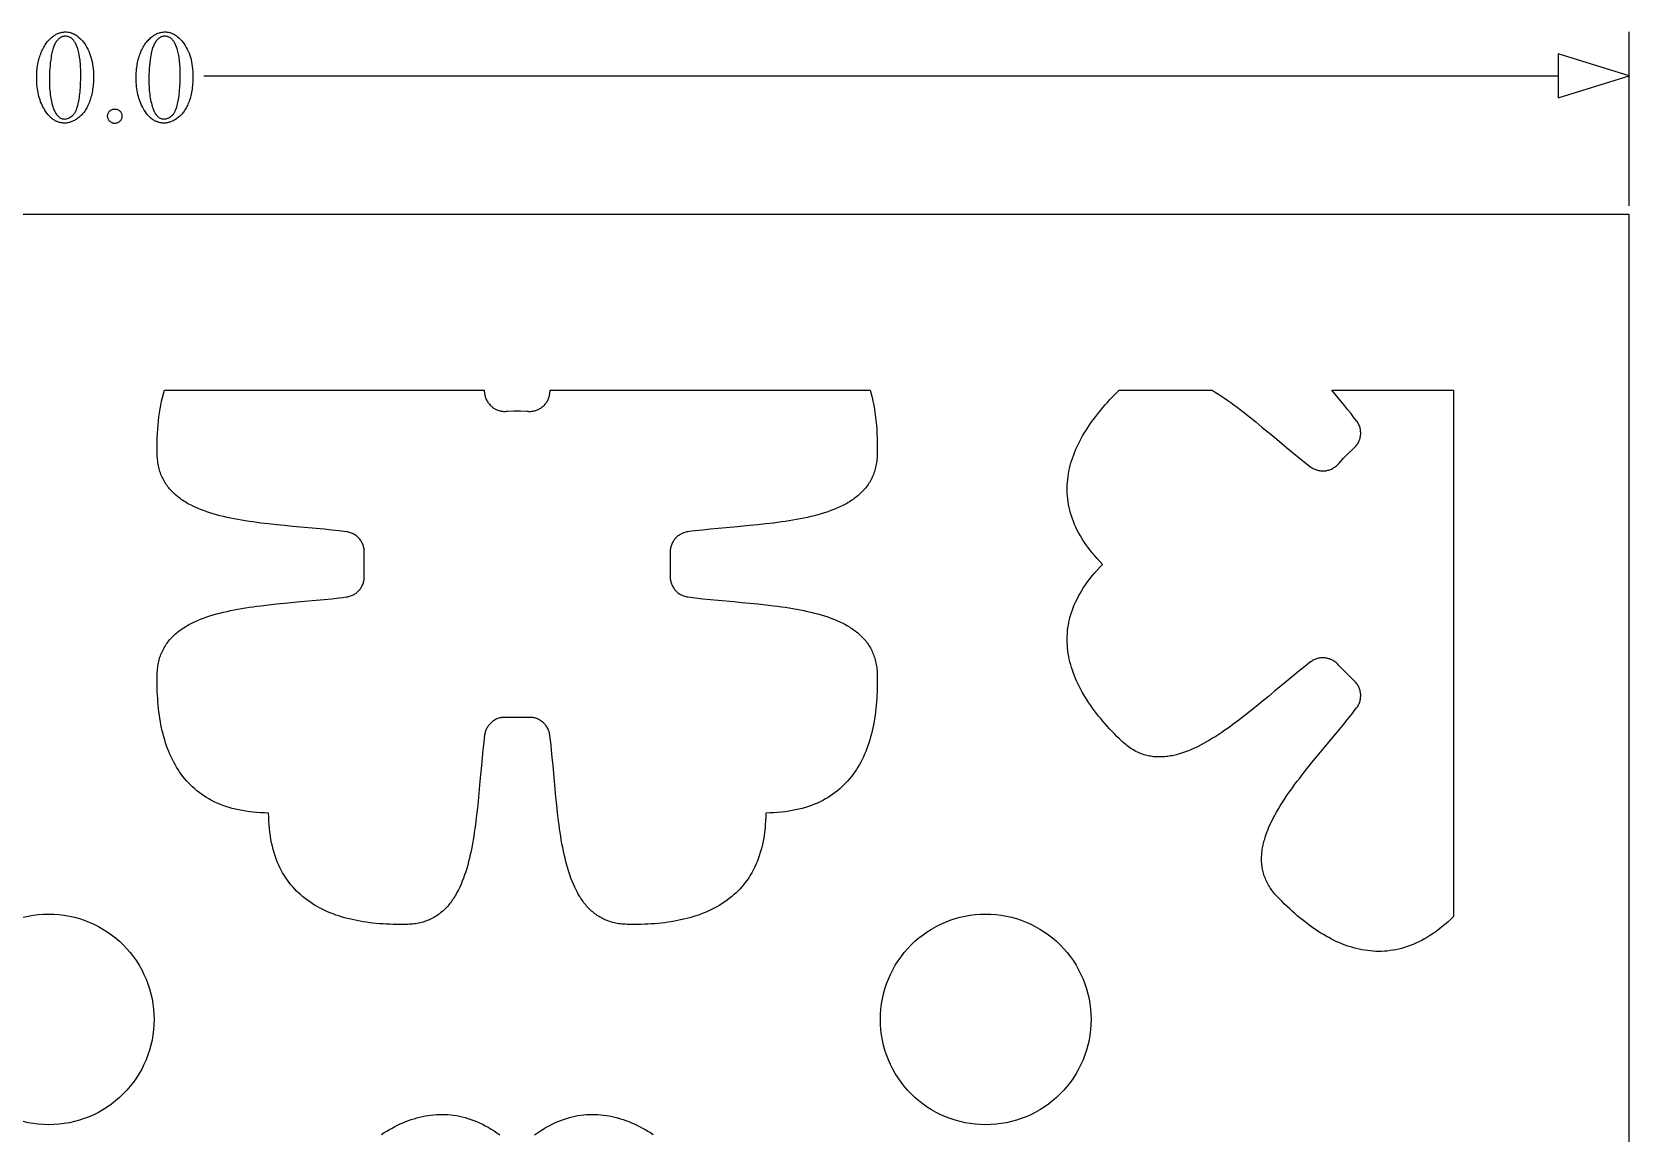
# Model space of a CAD drawing. Extents: x -1268 to 1319, y -900 to 956.
# Drawn here: x -183.9 to 270.9, y 638.5 to 952 of the extents above; entities that cross this region are included whole.
import ezdxf

# ---------------------------------------------------------------- set-up
doc = ezdxf.new("R2010")
doc.units = 0
doc.layers.add('DIMENSIONS', color=253, linetype='CONTINUOUS')
doc.layers.add('LAYER_1', color=7, linetype='CONTINUOUS')

msp = doc.modelspace()

# ---------------------------------------------------------------- linework, layer by layer
at = {"layer": 'DIMENSIONS'}
for points in [[(-182.51, 938.82), (-182.5, 939.35), (-182.49, 939.87), (-182.46, 940.38), (-182.43, 940.88), (-182.38, 941.38), (-182.33, 941.86), (-182.26, 942.33), (-182.19, 942.8), (-182.1, 943.26), (-182, 943.7), (-181.9, 944.14), (-181.78, 944.57), (-181.66, 944.99), (-181.52, 945.39), (-181.37, 945.79), (-181.22, 946.19), (-181.05, 946.57), (-180.88, 946.93), (-180.7, 947.29), (-180.52, 947.63), (-180.33, 947.96), (-180.13, 948.28), (-179.93, 948.59), (-179.72, 948.88), (-179.5, 949.16), (-179.27, 949.43), (-179.04, 949.69), (-178.81, 949.93), (-178.56, 950.16), (-178.31, 950.38), (-178.05, 950.59), (-177.79, 950.79), (-177.58, 950.93), (-177.37, 951.07), (-177.16, 951.19), (-176.95, 951.31), (-176.74, 951.42), (-176.53, 951.52), (-176.32, 951.6), (-176.1, 951.68), (-175.89, 951.75), (-175.67, 951.81), (-175.46, 951.87), (-175.24, 951.91), (-175.02, 951.94), (-174.8, 951.96), (-174.58, 951.98), (-174.36, 951.98), (-174, 951.97), (-173.65, 951.94), (-173.3, 951.88), (-172.96, 951.8), (-172.62, 951.7), (-172.29, 951.57), (-171.96, 951.42), (-171.63, 951.25), (-171.31, 951.06), (-171, 950.84), (-170.68, 950.6), (-170.38, 950.33), (-170.08, 950.05), (-169.78, 949.74), (-169.49, 949.41), (-169.2, 949.05), (-168.85, 948.59), (-168.53, 948.1), (-168.23, 947.6), (-167.95, 947.07), (-167.69, 946.53), (-167.46, 945.97), (-167.24, 945.38), (-167.05, 944.77), (-166.89, 944.15), (-166.74, 943.5), (-166.62, 942.84), (-166.52, 942.15), (-166.44, 941.45), (-166.38, 940.72), (-166.35, 939.97), (-166.34, 939.21), (-166.35, 938.67), (-166.36, 938.14), (-166.38, 937.62), (-166.42, 937.11), (-166.46, 936.62), (-166.52, 936.13), (-166.58, 935.65), (-166.65, 935.18), (-166.74, 934.73), (-166.83, 934.28), (-166.93, 933.84), (-167.05, 933.42), (-167.17, 933), (-167.3, 932.59), (-167.44, 932.2), (-167.59, 931.81), (-167.75, 931.44), (-167.92, 931.08), (-168.09, 930.73), (-168.26, 930.4), (-168.44, 930.08), (-168.63, 929.77), (-168.82, 929.47), (-169.02, 929.19), (-169.22, 928.92), (-169.43, 928.66), (-169.64, 928.42), (-169.86, 928.19), (-170.09, 927.97), (-170.32, 927.77), (-170.55, 927.58), (-170.79, 927.4), (-171.04, 927.23), (-171.28, 927.08), (-171.52, 926.93), (-171.76, 926.8), (-171.99, 926.67), (-172.23, 926.56), (-172.47, 926.46), (-172.7, 926.37), (-172.94, 926.29), (-173.17, 926.22), (-173.4, 926.16), (-173.63, 926.11), (-173.86, 926.07), (-174.09, 926.05), (-174.32, 926.03), (-174.54, 926.02), (-174.77, 926.03), (-174.99, 926.04), (-175.2, 926.06), (-175.42, 926.09), (-175.63, 926.13), (-175.84, 926.17), (-176.05, 926.23), (-176.26, 926.29), (-176.46, 926.36), (-176.66, 926.44), (-176.86, 926.52), (-177.06, 926.62), (-177.25, 926.72), (-177.44, 926.83), (-177.63, 926.95), (-177.82, 927.08), (-178.01, 927.22), (-178.19, 927.36), (-178.37, 927.51), (-178.55, 927.67), (-178.72, 927.84), (-178.9, 928.02), (-179.24, 928.4), (-179.57, 928.81), (-179.89, 929.26), (-180.2, 929.74), (-180.5, 930.25), (-180.74, 930.7), (-180.97, 931.16), (-181.18, 931.63), (-181.38, 932.12), (-181.56, 932.61), (-181.72, 933.12), (-181.87, 933.64), (-182.01, 934.17), (-182.12, 934.71), (-182.23, 935.26), (-182.31, 935.83), (-182.38, 936.4), (-182.44, 936.99), (-182.48, 937.59), (-182.5, 938.2)], [(-178.9, 938.36), (-178.89, 937.72), (-178.88, 937.1), (-178.85, 936.49), (-178.82, 935.9), (-178.77, 935.32), (-178.72, 934.75), (-178.65, 934.21), (-178.58, 933.67), (-178.49, 933.15), (-178.4, 932.65), (-178.29, 932.16), (-178.18, 931.68), (-178.06, 931.22), (-177.92, 930.78), (-177.78, 930.35), (-177.62, 929.93), (-177.49, 929.6), (-177.34, 929.29), (-177.19, 929), (-177.03, 928.73), (-176.87, 928.48), (-176.69, 928.26), (-176.51, 928.06), (-176.31, 927.87), (-176.11, 927.71), (-175.91, 927.57), (-175.69, 927.45), (-175.47, 927.36), (-175.23, 927.28), (-174.99, 927.23), (-174.75, 927.2), (-174.49, 927.19), (-174.24, 927.2), (-173.99, 927.24), (-173.73, 927.31), (-173.48, 927.41), (-173.22, 927.54), (-172.95, 927.69), (-172.69, 927.87), (-172.42, 928.08), (-172.29, 928.2), (-172.16, 928.32), (-172.04, 928.46), (-171.92, 928.6), (-171.81, 928.76), (-171.69, 928.92), (-171.59, 929.09), (-171.48, 929.28), (-171.38, 929.47), (-171.29, 929.67), (-171.11, 930.1), (-170.95, 930.57), (-170.8, 931.08), (-170.7, 931.48), (-170.6, 931.91), (-170.51, 932.36), (-170.43, 932.82), (-170.35, 933.31), (-170.28, 933.82), (-170.22, 934.35), (-170.17, 934.9), (-170.12, 935.47), (-170.07, 936.06), (-170.04, 936.67), (-170.01, 937.3), (-169.97, 938.62), (-169.95, 940.02), (-169.97, 941.07), (-170.01, 942.07), (-170.04, 942.55), (-170.08, 943.03), (-170.12, 943.49), (-170.17, 943.94), (-170.23, 944.38), (-170.3, 944.81), (-170.37, 945.23), (-170.45, 945.64), (-170.54, 946.03), (-170.63, 946.42), (-170.73, 946.79), (-170.84, 947.15), (-171.01, 947.66), (-171.19, 948.14), (-171.39, 948.57), (-171.6, 948.96), (-171.71, 949.15), (-171.82, 949.32), (-171.93, 949.48), (-172.05, 949.64), (-172.17, 949.78), (-172.3, 949.92), (-172.42, 950.04), (-172.55, 950.16), (-172.75, 950.3), (-172.95, 950.42), (-173.16, 950.53), (-173.39, 950.61), (-173.62, 950.68), (-173.86, 950.73), (-174.12, 950.76), (-174.38, 950.77), (-174.53, 950.76), (-174.69, 950.75), (-174.84, 950.73), (-174.99, 950.7), (-175.14, 950.66), (-175.28, 950.61), (-175.42, 950.55), (-175.56, 950.49), (-175.7, 950.41), (-175.84, 950.33), (-175.97, 950.24), (-176.1, 950.13), (-176.23, 950.02), (-176.36, 949.91), (-176.49, 949.78), (-176.61, 949.64), (-176.77, 949.44), (-176.93, 949.23), (-177.08, 949.01), (-177.22, 948.77), (-177.36, 948.51), (-177.49, 948.25), (-177.61, 947.97), (-177.72, 947.67), (-177.83, 947.37), (-177.94, 947.05), (-178.03, 946.71), (-178.12, 946.36), (-178.21, 946), (-178.28, 945.62), (-178.35, 945.23), (-178.42, 944.83), (-178.53, 944.01), (-178.63, 943.19), (-178.71, 942.38), (-178.78, 941.57), (-178.83, 940.76), (-178.87, 939.96), (-178.89, 939.16)], [(-154.19, 938.82), (-154.19, 939.35), (-154.17, 939.87), (-154.15, 940.38), (-154.11, 940.88), (-154.06, 941.38), (-154.01, 941.86), (-153.94, 942.33), (-153.87, 942.8), (-153.78, 943.26), (-153.69, 943.7), (-153.58, 944.14), (-153.46, 944.57), (-153.34, 944.99), (-153.2, 945.39), (-153.06, 945.79), (-152.9, 946.19), (-152.74, 946.57), (-152.56, 946.93), (-152.39, 947.29), (-152.2, 947.63), (-152.01, 947.96), (-151.81, 948.28), (-151.61, 948.59), (-151.4, 948.88), (-151.18, 949.16), (-150.96, 949.43), (-150.72, 949.69), (-150.49, 949.93), (-150.24, 950.16), (-149.99, 950.38), (-149.73, 950.59), (-149.47, 950.79), (-149.26, 950.93), (-149.05, 951.07), (-148.84, 951.19), (-148.63, 951.31), (-148.42, 951.42), (-148.21, 951.52), (-148, 951.6), (-147.78, 951.68), (-147.57, 951.75), (-147.35, 951.81), (-147.14, 951.87), (-146.92, 951.91), (-146.7, 951.94), (-146.48, 951.96), (-146.26, 951.98), (-146.04, 951.98), (-145.68, 951.97), (-145.33, 951.94), (-144.98, 951.88), (-144.64, 951.8), (-144.3, 951.7), (-143.97, 951.57), (-143.64, 951.42), (-143.31, 951.25), (-142.99, 951.06), (-142.68, 950.84), (-142.37, 950.6), (-142.06, 950.33), (-141.76, 950.05), (-141.46, 949.74), (-141.17, 949.41), (-140.88, 949.05), (-140.53, 948.59), (-140.21, 948.1), (-139.91, 947.6), (-139.63, 947.07), (-139.37, 946.53), (-139.14, 945.97), (-138.93, 945.38), (-138.74, 944.77), (-138.57, 944.15), (-138.42, 943.5), (-138.3, 942.84), (-138.2, 942.15), (-138.12, 941.45), (-138.07, 940.72), (-138.03, 939.97), (-138.02, 939.21), (-138.03, 938.67), (-138.04, 938.14), (-138.07, 937.62), (-138.1, 937.11), (-138.14, 936.62), (-138.2, 936.13), (-138.26, 935.65), (-138.33, 935.18), (-138.42, 934.73), (-138.51, 934.28), (-138.61, 933.84), (-138.73, 933.42), (-138.85, 933), (-138.98, 932.59), (-139.12, 932.2), (-139.28, 931.81), (-139.43, 931.44), (-139.6, 931.08), (-139.77, 930.73), (-139.95, 930.4), (-140.13, 930.08), (-140.31, 929.77), (-140.5, 929.47), (-140.7, 929.19), (-140.9, 928.92), (-141.11, 928.66), (-141.33, 928.42), (-141.54, 928.19), (-141.77, 927.97), (-142, 927.77), (-142.23, 927.58), (-142.47, 927.4), (-142.72, 927.23), (-142.96, 927.08), (-143.2, 926.93), (-143.44, 926.8), (-143.68, 926.67), (-143.91, 926.56), (-144.15, 926.46), (-144.38, 926.37), (-144.62, 926.29), (-144.85, 926.22), (-145.08, 926.16), (-145.31, 926.11), (-145.54, 926.07), (-145.77, 926.05), (-146, 926.03), (-146.23, 926.02), (-146.45, 926.03), (-146.67, 926.04), (-146.89, 926.06), (-147.1, 926.09), (-147.31, 926.13), (-147.52, 926.17), (-147.73, 926.23), (-147.94, 926.29), (-148.14, 926.36), (-148.34, 926.44), (-148.54, 926.52), (-148.74, 926.62), (-148.93, 926.72), (-149.13, 926.83), (-149.32, 926.95), (-149.5, 927.08), (-149.69, 927.22), (-149.87, 927.36), (-150.05, 927.51), (-150.23, 927.67), (-150.4, 927.84), (-150.58, 928.02), (-150.92, 928.4), (-151.25, 928.81), (-151.57, 929.26), (-151.88, 929.74), (-152.18, 930.25), (-152.42, 930.7), (-152.65, 931.16), (-152.86, 931.63), (-153.06, 932.12), (-153.24, 932.61), (-153.41, 933.12), (-153.55, 933.64), (-153.69, 934.17), (-153.81, 934.71), (-153.91, 935.26), (-153.99, 935.83), (-154.06, 936.4), (-154.12, 936.99), (-154.16, 937.59), (-154.18, 938.2)], [(-150.58, 938.36), (-150.57, 937.72), (-150.56, 937.1), (-150.53, 936.49), (-150.5, 935.9), (-150.45, 935.32), (-150.4, 934.75), (-150.33, 934.21), (-150.26, 933.67), (-150.17, 933.15), (-150.08, 932.65), (-149.98, 932.16), (-149.86, 931.68), (-149.74, 931.22), (-149.6, 930.78), (-149.46, 930.35), (-149.3, 929.93), (-149.17, 929.6), (-149.03, 929.29), (-148.87, 929), (-148.71, 928.73), (-148.55, 928.48), (-148.37, 928.26), (-148.19, 928.06), (-148, 927.87), (-147.8, 927.71), (-147.59, 927.57), (-147.37, 927.45), (-147.15, 927.36), (-146.92, 927.28), (-146.68, 927.23), (-146.43, 927.2), (-146.17, 927.19), (-145.92, 927.2), (-145.67, 927.24), (-145.41, 927.31), (-145.16, 927.41), (-144.9, 927.54), (-144.64, 927.69), (-144.37, 927.87), (-144.11, 928.08), (-143.97, 928.2), (-143.85, 928.32), (-143.72, 928.46), (-143.6, 928.6), (-143.49, 928.76), (-143.38, 928.92), (-143.27, 929.09), (-143.17, 929.28), (-143.07, 929.47), (-142.97, 929.67), (-142.79, 930.1), (-142.63, 930.57), (-142.48, 931.08), (-142.38, 931.48), (-142.28, 931.91), (-142.19, 932.36), (-142.11, 932.82), (-142.04, 933.31), (-141.97, 933.82), (-141.9, 934.35), (-141.85, 934.9), (-141.8, 935.47), (-141.75, 936.06), (-141.72, 936.67), (-141.69, 937.3), (-141.65, 938.62), (-141.64, 940.02), (-141.65, 941.07), (-141.69, 942.07), (-141.72, 942.55), (-141.76, 943.03), (-141.8, 943.49), (-141.86, 943.94), (-141.92, 944.38), (-141.98, 944.81), (-142.05, 945.23), (-142.13, 945.64), (-142.22, 946.03), (-142.31, 946.42), (-142.41, 946.79), (-142.52, 947.15), (-142.69, 947.66), (-142.88, 948.14), (-143.07, 948.57), (-143.28, 948.96), (-143.39, 949.15), (-143.5, 949.32), (-143.62, 949.48), (-143.73, 949.64), (-143.85, 949.78), (-143.98, 949.92), (-144.1, 950.04), (-144.23, 950.16), (-144.43, 950.3), (-144.63, 950.42), (-144.85, 950.53), (-145.07, 950.61), (-145.3, 950.68), (-145.54, 950.73), (-145.8, 950.76), (-146.06, 950.77), (-146.22, 950.76), (-146.37, 950.75), (-146.52, 950.73), (-146.67, 950.7), (-146.82, 950.66), (-146.96, 950.61), (-147.1, 950.55), (-147.24, 950.49), (-147.38, 950.41), (-147.52, 950.33), (-147.65, 950.24), (-147.78, 950.13), (-147.91, 950.02), (-148.04, 949.91), (-148.17, 949.78), (-148.29, 949.64), (-148.45, 949.44), (-148.61, 949.23), (-148.76, 949.01), (-148.9, 948.77), (-149.04, 948.51), (-149.17, 948.25), (-149.29, 947.97), (-149.41, 947.67), (-149.52, 947.37), (-149.62, 947.05), (-149.72, 946.71), (-149.8, 946.36), (-149.89, 946), (-149.96, 945.62), (-150.03, 945.23), (-150.1, 944.83), (-150.21, 944.01), (-150.31, 943.19), (-150.39, 942.38), (-150.46, 941.57), (-150.51, 940.76), (-150.55, 939.96), (-150.57, 939.16)], [(-160.27, 930.04), (-160.06, 930.03), (-159.86, 930.01), (-159.66, 929.96), (-159.48, 929.89), (-159.3, 929.81), (-159.13, 929.71), (-158.97, 929.59), (-158.82, 929.44), (-158.68, 929.29), (-158.56, 929.13), (-158.46, 928.96), (-158.38, 928.78), (-158.31, 928.6), (-158.26, 928.41), (-158.24, 928.21), (-158.23, 928), (-158.24, 927.79), (-158.27, 927.59), (-158.31, 927.4), (-158.38, 927.21), (-158.46, 927.03), (-158.57, 926.87), (-158.69, 926.7), (-158.83, 926.55), (-158.98, 926.41), (-159.14, 926.29), (-159.31, 926.19), (-159.49, 926.1), (-159.67, 926.04), (-159.87, 925.99), (-160.07, 925.96), (-160.27, 925.95), (-160.48, 925.96), (-160.68, 925.99), (-160.88, 926.04), (-161.06, 926.1), (-161.24, 926.19), (-161.41, 926.29), (-161.57, 926.41), (-161.72, 926.55), (-161.86, 926.7), (-161.98, 926.87), (-162.09, 927.03), (-162.17, 927.21), (-162.24, 927.4), (-162.28, 927.59), (-162.31, 927.79), (-162.32, 928), (-162.31, 928.21), (-162.28, 928.41), (-162.24, 928.61), (-162.17, 928.79), (-162.09, 928.97), (-161.98, 929.14), (-161.86, 929.3), (-161.72, 929.45), (-161.57, 929.59), (-161.41, 929.71), (-161.24, 929.81), (-161.06, 929.9), (-160.88, 929.96), (-160.68, 930.01), (-160.48, 930.03)]]:
    msp.add_lwpolyline(points, close=True, dxfattribs=at)
for points in [[(270.92, 902.5), (270.92, 951.98)], [(270.92, 939.48), (250.69, 945.73)], [(250.69, 945.73), (250.69, 933.23)], [(-134.9, 939.48), (250.69, 939.48)], [(250.69, 933.23), (270.92, 939.48)]]:
    msp.add_lwpolyline(points, dxfattribs=at)
at = {"layer": 'LAYER_1'}
for points in [[(-629.08, -900), (270.92, -900), (270.92, 900), (-629.08, 900)], [(56.82, 831.66), (56.81, 831.18), (56.78, 830.71), (56.74, 830.24), (56.69, 829.79), (56.62, 829.34), (56.55, 828.9), (56.47, 828.46), (56.38, 828.04), (56.27, 827.62), (56.16, 827.21), (56.03, 826.8), (55.9, 826.41), (55.76, 826.02), (55.6, 825.64), (55.44, 825.26), (55.27, 824.89), (55.08, 824.53), (54.89, 824.18), (54.69, 823.83), (54.48, 823.49), (54.26, 823.16), (54.03, 822.83), (53.8, 822.51), (53.55, 822.2), (53.3, 821.89), (53.03, 821.59), (52.76, 821.29), (52.49, 821), (52.2, 820.72), (51.9, 820.44), (51.6, 820.17), (51.29, 819.9), (50.97, 819.64), (50.65, 819.39), (50.31, 819.14), (49.97, 818.9), (49.63, 818.66), (49.27, 818.43), (48.91, 818.2), (48.54, 817.98), (48.17, 817.76), (47.79, 817.55), (47.01, 817.14), (46.2, 816.75), (45.37, 816.38), (44.51, 816.03), (43.64, 815.69), (42.74, 815.37), (41.82, 815.07), (40.88, 814.78), (39.93, 814.51), (38.95, 814.25), (37.96, 814), (36.96, 813.77), (35.94, 813.55), (34.9, 813.34), (33.85, 813.14), (32.79, 812.96), (31.72, 812.78), (30.64, 812.62), (29.55, 812.46), (28.45, 812.31), (27.34, 812.16), (25.1, 811.9), (22.85, 811.65), (20.58, 811.43), (16.04, 811.01), (11.54, 810.6), (9.32, 810.39), (7.13, 810.17), (4.99, 809.92), (3.93, 809.8), (2.88, 809.66), (2.6, 809.61), (2.32, 809.56), (2.05, 809.48), (1.78, 809.4), (1.52, 809.3), (1.26, 809.19), (1.02, 809.07), (0.78, 808.94), (0.54, 808.8), (0.32, 808.65), (0.1, 808.49), (-0.11, 808.31), (-0.31, 808.13), (-0.5, 807.94), (-0.68, 807.75), (-0.86, 807.54), (-1.02, 807.32), (-1.18, 807.1), (-1.32, 806.87), (-1.45, 806.64), (-1.57, 806.4), (-1.68, 806.15), (-1.78, 805.9), (-1.87, 805.64), (-1.94, 805.37), (-2.01, 805.11), (-2.06, 804.83), (-2.1, 804.56), (-2.12, 804.28), (-2.13, 804), (-2.13, 803.71), (-2.11, 803.42), (-2.11, 797.36), (-2.13, 797.08), (-2.13, 796.79), (-2.12, 796.51), (-2.1, 796.23), (-2.06, 795.95), (-2.01, 795.68), (-1.94, 795.41), (-1.87, 795.15), (-1.78, 794.89), (-1.68, 794.64), (-1.57, 794.39), (-1.45, 794.15), (-1.32, 793.91), (-1.18, 793.69), (-1.02, 793.46), (-0.86, 793.25), (-0.68, 793.04), (-0.5, 792.84), (-0.31, 792.65), (-0.11, 792.47), (0.1, 792.3), (0.32, 792.14), (0.54, 791.99), (0.78, 791.85), (1.02, 791.71), (1.26, 791.59), (1.52, 791.49), (1.78, 791.39), (2.05, 791.3), (2.32, 791.23), (2.6, 791.17), (2.88, 791.13), (4.99, 790.86), (7.13, 790.62), (9.32, 790.4), (11.54, 790.19), (16.04, 789.78), (18.31, 789.57), (20.58, 789.36), (22.85, 789.13), (25.1, 788.89), (27.34, 788.62), (28.45, 788.48), (29.55, 788.33), (30.64, 788.17), (31.72, 788.01), (32.79, 787.83), (33.85, 787.64), (34.9, 787.45), (35.94, 787.24), (36.96, 787.02), (37.96, 786.79), (38.95, 786.54), (39.93, 786.28), (40.88, 786.01), (41.82, 785.72), (42.74, 785.42), (43.64, 785.1), (44.51, 784.76), (45.37, 784.41), (46.2, 784.04), (47.01, 783.65), (47.79, 783.24), (48.17, 783.03), (48.54, 782.81), (48.91, 782.59), (49.27, 782.36), (49.63, 782.13), (49.97, 781.89), (50.31, 781.65), (50.65, 781.4), (50.97, 781.14), (51.29, 780.88), (51.6, 780.62), (51.9, 780.35), (52.2, 780.07), (52.49, 779.79), (52.76, 779.5), (53.03, 779.2), (53.3, 778.9), (53.55, 778.59), (53.8, 778.28), (54.03, 777.96), (54.26, 777.63), (54.48, 777.3), (54.69, 776.96), (54.89, 776.61), (55.08, 776.26), (55.27, 775.89), (55.44, 775.53), (55.6, 775.15), (55.76, 774.77), (55.9, 774.38), (56.03, 773.98), (56.16, 773.58), (56.27, 773.17), (56.38, 772.75), (56.47, 772.33), (56.55, 771.89), (56.62, 771.45), (56.69, 771), (56.74, 770.54), (56.78, 770.08), (56.81, 769.61), (56.82, 769.12), (56.84, 768.11), (56.85, 767.11), (56.85, 766.11), (56.83, 765.12), (56.8, 764.13), (56.76, 763.16), (56.7, 762.19), (56.63, 761.23), (56.55, 760.27), (56.45, 759.33), (56.34, 758.39), (56.22, 757.46), (56.08, 756.54), (55.93, 755.64), (55.76, 754.74), (55.58, 753.85), (55.38, 752.97), (55.16, 752.11), (54.94, 751.25), (54.69, 750.41), (54.43, 749.58), (54.15, 748.76), (53.86, 747.95), (53.55, 747.16), (53.22, 746.38), (52.88, 745.61), (52.52, 744.86), (52.14, 744.12), (51.74, 743.4), (51.33, 742.69), (50.9, 741.99), (50.45, 741.31), (49.98, 740.65), (49.49, 740), (48.98, 739.37), (48.46, 738.76), (47.91, 738.16), (47.35, 737.58), (46.76, 737.02), (46.16, 736.48), (45.53, 735.95), (44.89, 735.44), (44.22, 734.95), (43.54, 734.48), (42.83, 734.03), (42.1, 733.6), (41.35, 733.19), (40.58, 732.8), (39.78, 732.44), (38.97, 732.09), (38.13, 731.76), (37.27, 731.46), (36.39, 731.17), (35.48, 730.91), (34.55, 730.67), (33.6, 730.46), (32.62, 730.27), (31.62, 730.1), (30.6, 729.96), (29.55, 729.84), (28.48, 729.74), (27.38, 729.67), (26.26, 729.62), (25.11, 729.6), (25.09, 728.46), (25.04, 727.33), (24.97, 726.24), (24.88, 725.16), (24.76, 724.12), (24.61, 723.09), (24.44, 722.09), (24.25, 721.12), (24.04, 720.16), (23.8, 719.23), (23.54, 718.33), (23.26, 717.44), (22.95, 716.58), (22.63, 715.74), (22.28, 714.93), (21.91, 714.13), (21.52, 713.36), (21.11, 712.61), (20.68, 711.88), (20.23, 711.18), (19.76, 710.49), (19.27, 709.82), (18.76, 709.18), (18.24, 708.55), (17.69, 707.95), (17.13, 707.37), (16.55, 706.8), (15.95, 706.26), (15.34, 705.73), (14.71, 705.22), (14.06, 704.74), (13.4, 704.27), (12.72, 703.82), (12.03, 703.38), (11.32, 702.97), (10.59, 702.57), (9.85, 702.19), (9.1, 701.83), (8.33, 701.49), (7.55, 701.16), (6.76, 700.85), (5.95, 700.56), (5.14, 700.28), (4.3, 700.02), (3.46, 699.78), (2.61, 699.55), (1.74, 699.34), (0.86, 699.14), (-0.02, 698.96), (-0.92, 698.79), (-1.83, 698.63), (-2.75, 698.5), (-3.68, 698.37), (-4.61, 698.26), (-5.56, 698.17), (-6.51, 698.08), (-7.47, 698.01), (-8.44, 697.96), (-9.42, 697.92), (-10.41, 697.89), (-11.4, 697.87), (-12.4, 697.86), (-13.4, 697.87), (-14.41, 697.89), (-14.89, 697.91), (-15.37, 697.94), (-15.83, 697.98), (-16.29, 698.03), (-16.74, 698.09), (-17.18, 698.16), (-17.61, 698.24), (-18.04, 698.34), (-18.46, 698.44), (-18.87, 698.56), (-19.27, 698.68), (-19.67, 698.81), (-20.06, 698.96), (-20.44, 699.11), (-20.81, 699.28), (-21.18, 699.45), (-21.54, 699.63), (-21.9, 699.82), (-22.24, 700.02), (-22.58, 700.23), (-22.92, 700.45), (-23.24, 700.68), (-23.56, 700.92), (-23.88, 701.16), (-24.19, 701.42), (-24.49, 701.68), (-24.78, 701.95), (-25.07, 702.23), (-25.36, 702.51), (-25.63, 702.81), (-25.91, 703.11), (-26.17, 703.42), (-26.43, 703.74), (-26.69, 704.07), (-26.93, 704.4), (-27.18, 704.74), (-27.41, 705.09), (-27.65, 705.44), (-27.87, 705.8), (-28.1, 706.17), (-28.31, 706.54), (-28.53, 706.93), (-28.93, 707.71), (-29.32, 708.51), (-29.7, 709.35), (-30.05, 710.2), (-30.39, 711.08), (-30.71, 711.97), (-31.01, 712.89), (-31.3, 713.83), (-31.57, 714.79), (-31.83, 715.76), (-32.07, 716.75), (-32.31, 717.76), (-32.53, 718.78), (-32.73, 719.81), (-32.93, 720.86), (-33.12, 721.92), (-33.29, 722.99), (-33.46, 724.08), (-33.62, 725.17), (-33.77, 726.27), (-33.91, 727.38), (-34.18, 729.61), (-34.42, 731.87), (-34.65, 734.13), (-35.06, 738.67), (-35.47, 743.17), (-35.69, 745.39), (-35.91, 747.58), (-36.15, 749.73), (-36.28, 750.78), (-36.41, 751.83), (-36.46, 752.11), (-36.52, 752.39), (-36.59, 752.67), (-36.68, 752.93), (-36.77, 753.19), (-36.88, 753.45), (-37, 753.7), (-37.13, 753.94), (-37.27, 754.17), (-37.43, 754.4), (-37.59, 754.61), (-37.76, 754.82), (-37.94, 755.02), (-38.13, 755.22), (-38.33, 755.4), (-38.54, 755.57), (-38.75, 755.74), (-38.97, 755.89), (-39.2, 756.03), (-39.44, 756.16), (-39.68, 756.29), (-39.93, 756.4), (-40.18, 756.5), (-40.44, 756.58), (-40.7, 756.66), (-40.97, 756.72), (-41.24, 756.77), (-41.52, 756.81), (-41.8, 756.83), (-42.08, 756.84), (-42.36, 756.84), (-42.65, 756.82), (-48.71, 756.82), (-49, 756.84), (-49.28, 756.84), (-49.57, 756.83), (-49.84, 756.81), (-50.12, 756.77), (-50.39, 756.72), (-50.66, 756.66), (-50.92, 756.58), (-51.18, 756.5), (-51.44, 756.4), (-51.68, 756.29), (-51.93, 756.16), (-52.16, 756.03), (-52.39, 755.89), (-52.61, 755.74), (-52.83, 755.57), (-53.03, 755.4), (-53.23, 755.22), (-53.42, 755.02), (-53.6, 754.82), (-53.77, 754.61), (-53.94, 754.4), (-54.09, 754.17), (-54.23, 753.94), (-54.36, 753.7), (-54.48, 753.45), (-54.59, 753.19), (-54.69, 752.93), (-54.77, 752.67), (-54.84, 752.39), (-54.9, 752.11), (-54.95, 751.83), (-55.21, 749.73), (-55.45, 747.58), (-55.68, 745.39), (-55.89, 743.17), (-56.3, 738.67), (-56.5, 736.4), (-56.72, 734.13), (-56.94, 731.87), (-57.18, 729.61), (-57.45, 727.38), (-57.59, 726.27), (-57.74, 725.17), (-57.9, 724.08), (-58.07, 722.99), (-58.25, 721.92), (-58.43, 720.86), (-58.63, 719.81), (-58.84, 718.78), (-59.06, 717.76), (-59.29, 716.75), (-59.53, 715.76), (-59.79, 714.79), (-60.07, 713.83), (-60.35, 712.89), (-60.66, 711.97), (-60.98, 711.08), (-61.31, 710.2), (-61.67, 709.35), (-62.04, 708.51), (-62.43, 707.71), (-62.84, 706.93), (-63.05, 706.54), (-63.26, 706.17), (-63.49, 705.8), (-63.71, 705.44), (-63.95, 705.09), (-64.18, 704.74), (-64.43, 704.4), (-64.68, 704.07), (-64.93, 703.74), (-65.19, 703.42), (-65.46, 703.11), (-65.73, 702.81), (-66.01, 702.51), (-66.29, 702.23), (-66.58, 701.95), (-66.87, 701.68), (-67.18, 701.42), (-67.48, 701.16), (-67.8, 700.92), (-68.12, 700.68), (-68.44, 700.45), (-68.78, 700.23), (-69.12, 700.02), (-69.47, 699.82), (-69.82, 699.63), (-70.18, 699.45), (-70.55, 699.28), (-70.92, 699.11), (-71.3, 698.96), (-71.69, 698.81), (-72.09, 698.68), (-72.49, 698.56), (-72.9, 698.44), (-73.32, 698.34), (-73.75, 698.24), (-74.18, 698.16), (-74.62, 698.09), (-75.07, 698.03), (-75.53, 697.98), (-76, 697.94), (-76.47, 697.91), (-76.95, 697.89), (-77.96, 697.87), (-78.97, 697.86), (-79.96, 697.87), (-80.96, 697.89), (-81.94, 697.92), (-82.92, 697.96), (-83.89, 698.01), (-84.85, 698.08), (-85.8, 698.17), (-86.75, 698.26), (-87.69, 698.37), (-88.61, 698.5), (-89.53, 698.63), (-90.44, 698.79), (-91.34, 698.96), (-92.22, 699.14), (-93.1, 699.34), (-93.97, 699.55), (-94.82, 699.78), (-95.67, 700.02), (-96.5, 700.28), (-97.32, 700.56), (-98.12, 700.85), (-98.92, 701.16), (-99.7, 701.49), (-100.46, 701.83), (-101.21, 702.19), (-101.95, 702.57), (-102.68, 702.97), (-103.39, 703.38), (-104.08, 703.82), (-104.76, 704.27), (-105.42, 704.74), (-106.07, 705.22), (-106.7, 705.73), (-107.32, 706.26), (-107.91, 706.8), (-108.49, 707.37), (-109.05, 707.95), (-109.6, 708.55), (-110.13, 709.18), (-110.63, 709.82), (-111.12, 710.49), (-111.59, 711.18), (-112.04, 711.88), (-112.47, 712.61), (-112.88, 713.36), (-113.27, 714.13), (-113.64, 714.93), (-113.99, 715.74), (-114.31, 716.58), (-114.62, 717.44), (-114.9, 718.33), (-115.16, 719.23), (-115.4, 720.16), (-115.61, 721.12), (-115.81, 722.09), (-115.97, 723.09), (-116.12, 724.12), (-116.24, 725.16), (-116.33, 726.24), (-116.41, 727.33), (-116.45, 728.46), (-116.47, 729.6), (-117.62, 729.62), (-118.74, 729.67), (-119.84, 729.74), (-120.91, 729.84), (-121.96, 729.96), (-122.98, 730.1), (-123.98, 730.27), (-124.96, 730.46), (-125.91, 730.67), (-126.84, 730.91), (-127.75, 731.17), (-128.63, 731.46), (-129.49, 731.76), (-130.33, 732.09), (-131.15, 732.44), (-131.94, 732.8), (-132.71, 733.19), (-133.46, 733.6), (-134.19, 734.03), (-134.9, 734.48), (-135.59, 734.95), (-136.25, 735.44), (-136.9, 735.95), (-137.52, 736.48), (-138.13, 737.02), (-138.71, 737.58), (-139.27, 738.16), (-139.82, 738.76), (-140.35, 739.37), (-140.85, 740), (-141.34, 740.65), (-141.81, 741.31), (-142.26, 741.99), (-142.69, 742.69), (-143.11, 743.4), (-143.5, 744.12), (-143.88, 744.86), (-144.24, 745.61), (-144.59, 746.38), (-144.91, 747.16), (-145.22, 747.95), (-145.51, 748.76), (-145.79, 749.58), (-146.05, 750.41), (-146.3, 751.25), (-146.53, 752.11), (-146.74, 752.97), (-146.94, 753.85), (-147.12, 754.74), (-147.29, 755.64), (-147.44, 756.54), (-147.58, 757.46), (-147.7, 758.39), (-147.81, 759.33), (-147.91, 760.27), (-147.99, 761.23), (-148.06, 762.19), (-148.12, 763.16), (-148.16, 764.13), (-148.19, 765.12), (-148.21, 766.11), (-148.21, 767.11), (-148.2, 768.11), (-148.18, 769.12), (-148.17, 769.61), (-148.14, 770.08), (-148.1, 770.54), (-148.05, 771), (-147.99, 771.45), (-147.91, 771.89), (-147.83, 772.33), (-147.74, 772.75), (-147.63, 773.17), (-147.52, 773.58), (-147.4, 773.98), (-147.26, 774.38), (-147.12, 774.77), (-146.96, 775.15), (-146.8, 775.53), (-146.63, 775.89), (-146.44, 776.26), (-146.25, 776.61), (-146.05, 776.96), (-145.84, 777.3), (-145.62, 777.63), (-145.39, 777.96), (-145.16, 778.28), (-144.91, 778.59), (-144.66, 778.9), (-144.4, 779.2), (-144.13, 779.5), (-143.85, 779.79), (-143.56, 780.07), (-143.27, 780.35), (-142.96, 780.62), (-142.65, 780.88), (-142.33, 781.14), (-142.01, 781.4), (-141.68, 781.65), (-141.34, 781.89), (-140.99, 782.13), (-140.63, 782.36), (-140.27, 782.59), (-139.91, 782.81), (-139.53, 783.03), (-139.15, 783.24), (-138.37, 783.65), (-137.56, 784.04), (-136.73, 784.41), (-135.88, 784.76), (-135, 785.1), (-134.1, 785.42), (-133.18, 785.72), (-132.25, 786.01), (-131.29, 786.28), (-130.32, 786.54), (-129.33, 786.79), (-128.32, 787.02), (-127.3, 787.24), (-126.26, 787.45), (-125.21, 787.64), (-124.15, 787.83), (-123.08, 788.01), (-122, 788.17), (-120.91, 788.33), (-119.81, 788.48), (-118.7, 788.62), (-116.46, 788.89), (-114.21, 789.13), (-111.94, 789.36), (-107.4, 789.78), (-102.9, 790.19), (-100.68, 790.4), (-98.5, 790.62), (-96.35, 790.86), (-95.29, 790.99), (-94.25, 791.13), (-93.96, 791.17), (-93.68, 791.23), (-93.41, 791.3), (-93.14, 791.39), (-92.88, 791.49), (-92.63, 791.59), (-92.38, 791.71), (-92.14, 791.85), (-91.9, 791.99), (-91.68, 792.14), (-91.46, 792.3), (-91.25, 792.47), (-91.05, 792.65), (-90.86, 792.84), (-90.68, 793.04), (-90.5, 793.25), (-90.34, 793.46), (-90.19, 793.69), (-90.04, 793.91), (-89.91, 794.15), (-89.79, 794.39), (-89.68, 794.64), (-89.58, 794.89), (-89.49, 795.15), (-89.42, 795.41), (-89.35, 795.68), (-89.3, 795.95), (-89.27, 796.23), (-89.24, 796.51), (-89.23, 796.79), (-89.24, 797.08), (-89.25, 797.36), (-89.25, 803.42), (-89.24, 803.71), (-89.23, 804), (-89.24, 804.28), (-89.27, 804.56), (-89.3, 804.83), (-89.35, 805.11), (-89.42, 805.37), (-89.49, 805.64), (-89.58, 805.9), (-89.68, 806.15), (-89.79, 806.4), (-89.91, 806.64), (-90.04, 806.87), (-90.19, 807.1), (-90.34, 807.32), (-90.5, 807.54), (-90.68, 807.75), (-90.86, 807.94), (-91.05, 808.13), (-91.25, 808.31), (-91.46, 808.49), (-91.68, 808.65), (-91.9, 808.8), (-92.14, 808.94), (-92.38, 809.07), (-92.63, 809.19), (-92.88, 809.3), (-93.14, 809.4), (-93.41, 809.48), (-93.68, 809.56), (-93.96, 809.61), (-94.25, 809.66), (-96.35, 809.92), (-98.5, 810.17), (-100.68, 810.39), (-102.9, 810.6), (-107.4, 811.01), (-109.67, 811.22), (-111.94, 811.43), (-114.21, 811.65), (-116.46, 811.9), (-118.7, 812.16), (-119.81, 812.31), (-120.91, 812.46), (-122, 812.62), (-123.08, 812.78), (-124.15, 812.96), (-125.21, 813.14), (-126.26, 813.34), (-127.3, 813.55), (-128.32, 813.77), (-129.33, 814), (-130.32, 814.25), (-131.29, 814.51), (-132.25, 814.78), (-133.18, 815.07), (-134.1, 815.37), (-135, 815.69), (-135.88, 816.03), (-136.73, 816.38), (-137.56, 816.75), (-138.37, 817.14), (-139.15, 817.55), (-139.53, 817.76), (-139.91, 817.98), (-140.27, 818.2), (-140.63, 818.43), (-140.99, 818.66), (-141.34, 818.9), (-141.68, 819.14), (-142.01, 819.39), (-142.33, 819.64), (-142.65, 819.9), (-142.96, 820.17), (-143.27, 820.44), (-143.56, 820.72), (-143.85, 821), (-144.13, 821.29), (-144.4, 821.59), (-144.66, 821.89), (-144.91, 822.2), (-145.16, 822.51), (-145.39, 822.83), (-145.62, 823.16), (-145.84, 823.49), (-146.05, 823.83), (-146.25, 824.18), (-146.44, 824.53), (-146.63, 824.89), (-146.8, 825.26), (-146.96, 825.64), (-147.12, 826.02), (-147.26, 826.41), (-147.4, 826.8), (-147.52, 827.21), (-147.63, 827.62), (-147.74, 828.04), (-147.83, 828.46), (-147.91, 828.9), (-147.99, 829.34), (-148.05, 829.79), (-148.1, 830.24), (-148.14, 830.71), (-148.17, 831.18), (-148.18, 831.66), (-148.21, 832.9), (-148.21, 834.12), (-148.2, 835.34), (-148.16, 836.54), (-148.11, 837.74), (-148.04, 838.92), (-147.95, 840.09), (-147.84, 841.25), (-147.7, 842.4), (-147.55, 843.53), (-147.37, 844.64), (-147.18, 845.75), (-146.96, 846.84), (-146.72, 847.91), (-146.45, 848.96), (-146.16, 850), (-55.08, 850), (-54.95, 848.96), (-54.9, 848.67), (-54.84, 848.4), (-54.77, 848.12), (-54.69, 847.86), (-54.59, 847.59), (-54.48, 847.34), (-54.36, 847.09), (-54.23, 846.85), (-54.09, 846.62), (-53.94, 846.39), (-53.77, 846.17), (-53.6, 845.97), (-53.42, 845.76), (-53.23, 845.57), (-53.03, 845.39), (-52.83, 845.22), (-52.61, 845.05), (-52.39, 844.9), (-52.16, 844.76), (-51.93, 844.62), (-51.68, 844.5), (-51.44, 844.39), (-51.18, 844.29), (-50.92, 844.21), (-50.66, 844.13), (-50.39, 844.07), (-50.12, 844.02), (-49.84, 843.98), (-49.57, 843.96), (-49.28, 843.95), (-49, 843.95), (-48.71, 843.97), (-48.46, 843.99), (-46.61, 844.07), (-44.75, 844.07), (-42.9, 843.99), (-42.65, 843.97), (-42.36, 843.95), (-42.08, 843.95), (-41.8, 843.96), (-41.52, 843.98), (-41.24, 844.02), (-40.97, 844.07), (-40.7, 844.13), (-40.44, 844.21), (-40.18, 844.29), (-39.93, 844.39), (-39.68, 844.5), (-39.44, 844.62), (-39.2, 844.76), (-38.97, 844.9), (-38.75, 845.05), (-38.54, 845.22), (-38.33, 845.39), (-38.13, 845.57), (-37.94, 845.76), (-37.76, 845.97), (-37.59, 846.17), (-37.43, 846.39), (-37.27, 846.62), (-37.13, 846.85), (-37, 847.09), (-36.88, 847.34), (-36.77, 847.59), (-36.68, 847.86), (-36.59, 848.12), (-36.52, 848.4), (-36.46, 848.67), (-36.41, 848.96), (-36.28, 850), (54.8, 850), (55.09, 848.96), (55.35, 847.91), (55.6, 846.84), (55.82, 845.75), (56.01, 844.64), (56.19, 843.53), (56.34, 842.4), (56.47, 841.25), (56.59, 840.09), (56.68, 838.92), (56.75, 837.74), (56.8, 836.54), (56.84, 835.34), (56.85, 834.12), (56.85, 832.9)], [(220.92, 779.68), (220.92, 700.09), (220.1, 699.31), (219.28, 698.56), (218.45, 697.84), (217.63, 697.16), (216.81, 696.51), (215.98, 695.9), (215.16, 695.32), (214.34, 694.78), (213.51, 694.26), (212.69, 693.78), (211.87, 693.33), (211.05, 692.92), (210.23, 692.53), (209.41, 692.17), (208.59, 691.85), (207.77, 691.56), (206.95, 691.29), (206.13, 691.06), (205.32, 690.85), (204.5, 690.68), (203.69, 690.53), (202.88, 690.41), (202.06, 690.31), (201.25, 690.25), (200.44, 690.21), (199.64, 690.2), (198.83, 690.21), (198.03, 690.25), (197.22, 690.32), (196.42, 690.41), (195.62, 690.52), (194.83, 690.66), (194.03, 690.83), (193.24, 691.01), (192.45, 691.23), (191.66, 691.46), (190.87, 691.71), (190.08, 691.99), (189.3, 692.29), (188.52, 692.61), (187.75, 692.96), (186.97, 693.32), (186.2, 693.7), (185.43, 694.11), (184.67, 694.53), (183.9, 694.97), (183.14, 695.43), (182.38, 695.91), (181.63, 696.41), (180.88, 696.93), (180.13, 697.46), (179.39, 698.01), (178.65, 698.58), (177.91, 699.16), (177.18, 699.76), (176.45, 700.37), (175.72, 701), (175, 701.64), (174.28, 702.3), (173.56, 702.98), (172.85, 703.66), (172.15, 704.36), (171.44, 705.08), (170.75, 705.8), (170.42, 706.15), (170.1, 706.51), (169.8, 706.87), (169.52, 707.23), (169.24, 707.59), (168.98, 707.95), (168.73, 708.32), (168.5, 708.68), (168.28, 709.05), (168.07, 709.42), (167.87, 709.8), (167.68, 710.17), (167.51, 710.55), (167.35, 710.93), (167.2, 711.31), (167.06, 711.69), (166.94, 712.07), (166.82, 712.46), (166.72, 712.85), (166.63, 713.24), (166.54, 713.63), (166.47, 714.02), (166.41, 714.41), (166.37, 714.81), (166.33, 715.21), (166.3, 715.61), (166.28, 716.01), (166.28, 716.41), (166.28, 716.81), (166.29, 717.22), (166.31, 717.62), (166.34, 718.03), (166.38, 718.44), (166.43, 718.85), (166.49, 719.26), (166.56, 719.67), (166.64, 720.09), (166.73, 720.5), (166.82, 720.92), (166.92, 721.33), (167.04, 721.75), (167.16, 722.17), (167.42, 723.01), (167.71, 723.86), (168.04, 724.71), (168.39, 725.56), (168.77, 726.42), (169.18, 727.28), (169.62, 728.15), (170.08, 729.01), (170.56, 729.88), (171.07, 730.75), (171.59, 731.63), (172.14, 732.5), (172.71, 733.38), (173.29, 734.26), (173.89, 735.14), (174.51, 736.02), (175.15, 736.9), (175.79, 737.79), (176.45, 738.67), (177.13, 739.56), (177.81, 740.44), (179.2, 742.21), (180.62, 743.97), (182.07, 745.74), (184.98, 749.24), (187.88, 752.72), (189.29, 754.43), (190.68, 756.14), (192.03, 757.83), (192.69, 758.67), (193.33, 759.5), (193.5, 759.73), (193.65, 759.97), (193.8, 760.22), (193.92, 760.47), (194.04, 760.72), (194.14, 760.98), (194.23, 761.24), (194.31, 761.5), (194.38, 761.76), (194.43, 762.03), (194.47, 762.3), (194.49, 762.57), (194.51, 762.84), (194.51, 763.11), (194.5, 763.38), (194.48, 763.65), (194.44, 763.91), (194.39, 764.18), (194.33, 764.44), (194.26, 764.7), (194.17, 764.96), (194.08, 765.21), (193.97, 765.46), (193.85, 765.71), (193.71, 765.95), (193.57, 766.18), (193.41, 766.41), (193.24, 766.63), (193.06, 766.84), (192.87, 767.05), (192.66, 767.25), (192.45, 767.44), (188.17, 771.73), (187.97, 771.94), (187.78, 772.15), (187.57, 772.34), (187.35, 772.52), (187.13, 772.69), (186.9, 772.84), (186.67, 772.99), (186.43, 773.12), (186.19, 773.24), (185.94, 773.35), (185.68, 773.45), (185.43, 773.53), (185.17, 773.61), (184.9, 773.67), (184.64, 773.72), (184.37, 773.75), (184.1, 773.78), (183.83, 773.79), (183.56, 773.79), (183.29, 773.77), (183.02, 773.74), (182.75, 773.71), (182.49, 773.65), (182.22, 773.59), (181.96, 773.51), (181.7, 773.42), (181.44, 773.32), (181.19, 773.2), (180.94, 773.07), (180.7, 772.93), (180.46, 772.77), (180.22, 772.61), (178.55, 771.31), (176.86, 769.96), (175.16, 768.57), (173.44, 767.15), (169.97, 764.26), (168.22, 762.8), (166.46, 761.34), (164.7, 759.9), (162.93, 758.48), (161.16, 757.08), (160.28, 756.4), (159.39, 755.73), (158.51, 755.07), (157.63, 754.42), (156.74, 753.79), (155.86, 753.17), (154.98, 752.57), (154.1, 751.98), (153.23, 751.42), (152.35, 750.87), (151.48, 750.34), (150.6, 749.84), (149.74, 749.35), (148.87, 748.9), (148.01, 748.46), (147.14, 748.05), (146.29, 747.67), (145.43, 747.32), (144.58, 746.99), (143.74, 746.7), (142.89, 746.43), (142.48, 746.31), (142.06, 746.2), (141.64, 746.1), (141.22, 746), (140.81, 745.92), (140.39, 745.84), (139.98, 745.77), (139.57, 745.71), (139.16, 745.66), (138.75, 745.62), (138.34, 745.59), (137.94, 745.57), (137.53, 745.55), (137.13, 745.55), (136.73, 745.56), (136.33, 745.58), (135.93, 745.61), (135.53, 745.64), (135.14, 745.69), (134.74, 745.75), (134.35, 745.82), (133.96, 745.9), (133.57, 745.99), (133.18, 746.1), (132.8, 746.21), (132.41, 746.34), (132.03, 746.48), (131.65, 746.63), (131.27, 746.79), (130.9, 746.96), (130.52, 747.15), (130.15, 747.34), (129.78, 747.55), (129.41, 747.78), (129.04, 748.01), (128.67, 748.26), (128.31, 748.52), (127.95, 748.79), (127.59, 749.08), (127.23, 749.38), (126.88, 749.7), (126.53, 750.02), (125.8, 750.72), (125.08, 751.43), (124.38, 752.14), (123.69, 752.85), (123.01, 753.57), (122.35, 754.29), (121.71, 755.02), (121.08, 755.75), (120.46, 756.48), (119.86, 757.21), (119.27, 757.96), (118.71, 758.7), (118.16, 759.45), (117.62, 760.2), (117.11, 760.95), (116.61, 761.71), (116.13, 762.47), (115.66, 763.23), (115.22, 764), (114.8, 764.77), (114.4, 765.54), (114.01, 766.31), (113.65, 767.09), (113.31, 767.87), (112.99, 768.65), (112.69, 769.44), (112.41, 770.23), (112.16, 771.02), (111.92, 771.81), (111.72, 772.6), (111.53, 773.4), (111.37, 774.2), (111.23, 775), (111.12, 775.8), (111.03, 776.6), (110.97, 777.41), (110.93, 778.22), (110.92, 779.03), (110.94, 779.84), (110.98, 780.65), (111.05, 781.46), (111.15, 782.28), (111.27, 783.1), (111.43, 783.91), (111.61, 784.73), (111.82, 785.55), (112.06, 786.37), (112.33, 787.19), (112.63, 788.02), (112.96, 788.84), (113.32, 789.66), (113.72, 790.49), (114.14, 791.31), (114.6, 792.14), (115.09, 792.96), (115.61, 793.79), (116.16, 794.61), (116.75, 795.44), (117.37, 796.26), (118.03, 797.09), (118.72, 797.92), (119.45, 798.74), (120.21, 799.57), (121.01, 800.39), (120.22, 801.21), (119.47, 802.02), (118.76, 802.83), (118.08, 803.64), (117.43, 804.45), (116.81, 805.27), (116.23, 806.08), (115.68, 806.89), (115.16, 807.7), (114.68, 808.51), (114.22, 809.32), (113.8, 810.13), (113.41, 810.95), (113.04, 811.75), (112.71, 812.56), (112.41, 813.37), (112.13, 814.18), (111.89, 814.99), (111.67, 815.79), (111.48, 816.6), (111.32, 817.4), (111.19, 818.2), (111.08, 819.01), (111, 819.81), (110.95, 820.61), (110.93, 821.4), (110.92, 822.2), (110.95, 822.99), (111, 823.79), (111.07, 824.58), (111.17, 825.37), (111.29, 826.16), (111.44, 826.94), (111.61, 827.73), (111.8, 828.51), (112.01, 829.29), (112.25, 830.07), (112.51, 830.84), (112.79, 831.62), (113.09, 832.39), (113.41, 833.16), (113.75, 833.92), (114.12, 834.69), (114.5, 835.45), (114.9, 836.2), (115.32, 836.96), (115.76, 837.71), (116.22, 838.46), (116.69, 839.21), (117.18, 839.95), (117.69, 840.69), (118.22, 841.43), (118.77, 842.16), (119.33, 842.89), (119.9, 843.62), (120.49, 844.34), (121.1, 845.06), (121.72, 845.78), (122.36, 846.49), (123.01, 847.2), (123.67, 847.91), (124.35, 848.61), (125.04, 849.31), (125.74, 850), (152.21, 850), (153.09, 849.45), (153.98, 848.89), (154.86, 848.3), (155.74, 847.7), (156.63, 847.08), (157.52, 846.44), (158.4, 845.8), (159.29, 845.13), (160.18, 844.46), (161.07, 843.78), (162.85, 842.38), (164.62, 840.95), (166.39, 839.5), (169.92, 836.57), (173.41, 833.66), (175.13, 832.24), (176.85, 830.84), (178.54, 829.49), (179.39, 828.83), (180.22, 828.18), (180.46, 828.01), (180.7, 827.86), (180.94, 827.72), (181.19, 827.59), (181.44, 827.47), (181.7, 827.37), (181.96, 827.28), (182.22, 827.2), (182.49, 827.13), (182.75, 827.08), (183.02, 827.04), (183.29, 827.02), (183.56, 827), (183.83, 827), (184.1, 827.01), (184.37, 827.04), (184.64, 827.07), (184.9, 827.12), (185.17, 827.18), (185.43, 827.25), (185.68, 827.34), (185.94, 827.44), (186.19, 827.54), (186.43, 827.67), (186.67, 827.8), (186.9, 827.94), (187.13, 828.1), (187.35, 828.27), (187.57, 828.45), (187.78, 828.64), (187.97, 828.85), (188.17, 829.06), (188.33, 829.25), (189.58, 830.62), (190.89, 831.93), (192.26, 833.19), (192.45, 833.35), (192.66, 833.54), (192.87, 833.74), (193.06, 833.94), (193.24, 834.16), (193.41, 834.38), (193.57, 834.61), (193.71, 834.84), (193.85, 835.08), (193.97, 835.33), (194.08, 835.57), (194.17, 835.83), (194.26, 836.08), (194.33, 836.35), (194.39, 836.61), (194.44, 836.87), (194.48, 837.14), (194.5, 837.41), (194.51, 837.68), (194.51, 837.95), (194.49, 838.22), (194.47, 838.49), (194.43, 838.76), (194.38, 839.02), (194.31, 839.29), (194.23, 839.55), (194.14, 839.81), (194.04, 840.07), (193.92, 840.32), (193.8, 840.57), (193.65, 840.81), (193.5, 841.05), (193.33, 841.29), (192.5, 842.35), (191.66, 843.43), (190.79, 844.51), (189.91, 845.6), (188.11, 847.79), (186.27, 850), (220.92, 850), (220.92, 821.11)]]:
    msp.add_lwpolyline(points, close=True, dxfattribs=at)
for points in [[(-179.08, 700.83, -0.414214), (-149.08, 670.83, -0.414214), (-179.08, 640.83, -0.414214), (-209.08, 670.83, -0.414214)], [(87.72, 700.83, -0.414214), (117.72, 670.83, -0.414214), (87.72, 640.83, -0.414214), (57.72, 670.83, -0.414214)]]:
    msp.add_lwpolyline(points, format="xyb", close=True, dxfattribs=at)
for points in [[(-84.37, 638.11), (-83.61, 638.59), (-82.84, 639.05), (-82.08, 639.49), (-81.31, 639.91), (-80.54, 640.32), (-79.76, 640.7), (-78.99, 641.06), (-78.21, 641.41), (-77.42, 641.73), (-76.64, 642.03), (-75.85, 642.3), (-75.06, 642.56), (-74.27, 642.79), (-73.47, 643), (-72.68, 643.18), (-71.88, 643.34), (-71.08, 643.48), (-70.28, 643.59), (-69.47, 643.68), (-68.66, 643.74), (-67.86, 643.78), (-67.05, 643.79), (-66.24, 643.78), (-65.42, 643.73), (-64.61, 643.66), (-63.8, 643.57), (-62.98, 643.44), (-62.16, 643.29), (-61.34, 643.11), (-60.52, 642.89), (-59.7, 642.65), (-58.88, 642.38), (-58.06, 642.08), (-57.24, 641.75), (-56.41, 641.39), (-55.59, 641), (-54.76, 640.57), (-53.94, 640.12), (-53.11, 639.63), (-52.29, 639.11), (-51.46, 638.55), (-50.64, 637.96)], [(-40.73, 637.96), (-39.9, 638.55), (-39.07, 639.11), (-38.25, 639.63), (-37.42, 640.12), (-36.6, 640.57), (-35.77, 641), (-34.95, 641.39), (-34.12, 641.75), (-33.3, 642.08), (-32.48, 642.38), (-31.66, 642.65), (-30.84, 642.89), (-30.02, 643.11), (-29.2, 643.29), (-28.38, 643.44), (-27.57, 643.57), (-26.75, 643.66), (-25.94, 643.73), (-25.12, 643.78), (-24.31, 643.79), (-23.5, 643.78), (-22.7, 643.74), (-21.89, 643.68), (-21.09, 643.59), (-20.28, 643.48), (-19.48, 643.34), (-18.69, 643.18), (-17.89, 643), (-17.09, 642.79), (-16.3, 642.56), (-15.51, 642.3), (-14.72, 642.03), (-13.94, 641.73), (-13.16, 641.41), (-12.38, 641.06), (-11.6, 640.7), (-10.82, 640.32), (-10.05, 639.91), (-9.28, 639.49), (-8.52, 639.05), (-7.75, 638.59), (-6.99, 638.11)]]:
    msp.add_lwpolyline(points, dxfattribs=at)

doc.saveas('drawing.dxf')
